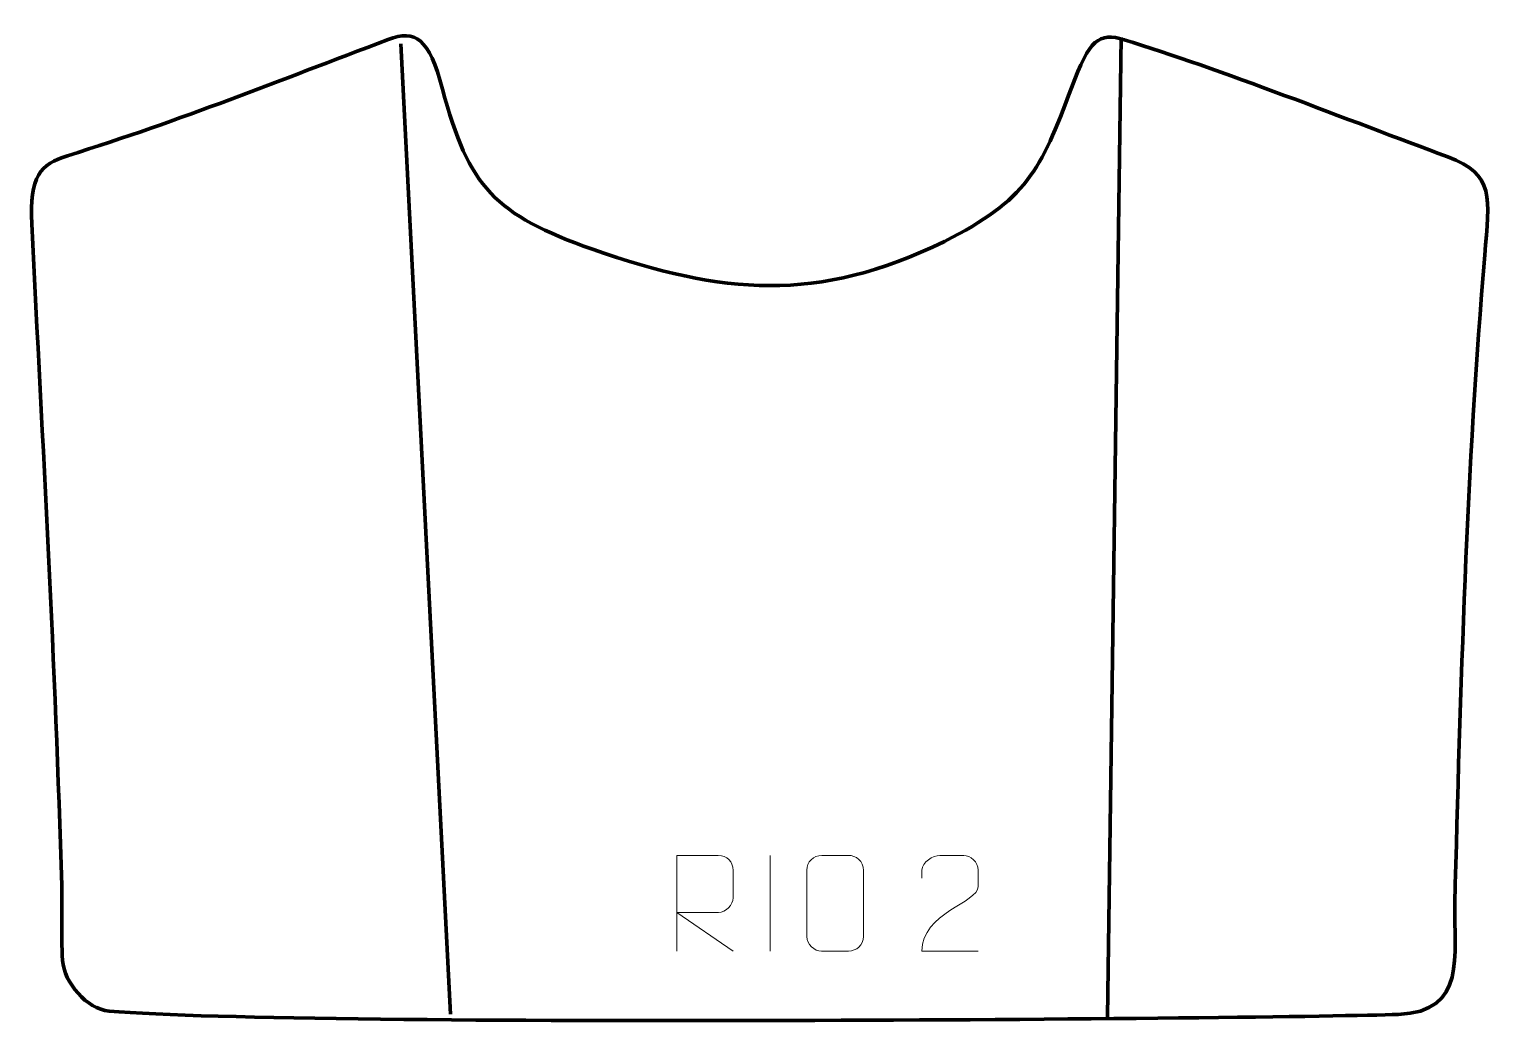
# Model space of a CAD drawing. Header units: millimetres. Extents: x -407 to -24, y 194 to 454.
import ezdxf

# ---------------------------------------------------------------- set-up
doc = ezdxf.new("R2010")
doc.units = ezdxf.units.MM
doc.header["$MEASUREMENT"] = 0
doc.layers.add('layer 2', color=7, linetype='Continuous')
doc.layers.add('layer 3', color=7, linetype='Continuous')

msp = doc.modelspace()

# ---------------------------------------------------------------- linework, layer by layer
at = {"layer": 'layer 2', "color": 140, "lineweight": 158}
for points in [[(-121.4939, 452.1536), (-121.4939, 452.1536), (-125.0723, 196.5547), (-125.0723, 196.5547)], [(-309.5926, 450.5338), (-309.5926, 450.5338), (-296.6587, 197.2295), (-296.6587, 197.2295)]]:
    msp.add_open_spline(points, degree=3, dxfattribs=at)
at = {"layer": 'layer 3', "color": 242, "lineweight": 158}
msp.add_open_spline([(-405.9896, 403.4845), (-406.618, 415.9152), (-403.7741, 419.0643), (-396.6496, 421.2923), (-396.6496, 421.2923), (-366.3807, 430.7579), (-342.0757, 440.6677), (-312.8805, 451.6249), (-312.8805, 451.6249), (-305.7919, 454.2853), (-302.2627, 452.0639), (-298.7122, 438.6854), (-298.7122, 438.6854), (-291.8988, 413.0123), (-285.0074, 405.9105), (-259.5273, 396.8784), (-259.5273, 396.8784), (-225.4082, 385.054), (-201.05, 382.7434), (-167.6744, 398.9089), (-167.6744, 398.9089), (-146.2216, 409.7778), (-142.5779, 417.3145), (-134.4873, 438.9893), (-134.4873, 438.9893), (-129.7268, 451.7426), (-127.3529, 453.5661), (-120.692, 451.5441), (-120.692, 451.5441), (-96.3523, 444.1557), (-61.7325, 430.4811), (-36.207, 420.9799), (-36.207, 420.9799), (-23.9616, 416.4219), (-25.2677, 410.5361), (-26.5649, 395.3119), (-26.5649, 395.3119), (-31.1996, 340.9153), (-32.9862, 280.672), (-34.3768, 226.0774), (-34.3768, 226.0774), (-34.7167, 212.7343), (-31.046, 197.8628), (-49.2069, 197.1937), (-49.2069, 197.1937), (-78.0139, 196.1324), (-332.7355, 193.7312), (-385.7975, 198.0525), (-385.7975, 198.0525), (-391.5681, 198.5225), (-397.5728, 205.5597), (-397.9317, 211.2578), (-397.9317, 211.2578), (-398.3729, 218.2621), (-398.0347, 226.3503), (-398.1641, 230.8336), (-398.1641, 230.8336), (-399.8178, 288.144), (-403.0938, 346.199), (-405.9896, 403.4845)], degree=3, knots=[0, 0, 0, 0, 0.0625, 0.0625, 0.0625, 0.0625, 0.125, 0.125, 0.125, 0.125, 0.1875, 0.1875, 0.1875, 0.1875, 0.25, 0.25, 0.25, 0.25, 0.3125, 0.3125, 0.3125, 0.3125, 0.375, 0.375, 0.375, 0.375, 0.4375, 0.4375, 0.4375, 0.4375, 0.5, 0.5, 0.5, 0.5, 0.5625, 0.5625, 0.5625, 0.5625, 0.625, 0.625, 0.625, 0.625, 0.6875, 0.6875, 0.6875, 0.6875, 0.75, 0.75, 0.75, 0.75, 0.8125, 0.8125, 0.8125, 0.8125, 0.875, 0.875, 0.875, 0.875, 1, 1, 1, 1], dxfattribs=at)
at = {"layer": 'layer 3', "color": 250, "lineweight": 9}
for points, knots in [([(-237.5125, 213.7313), (-237.5125, 213.7313), (-237.5125, 238.6848), (-237.5125, 238.6848), (-237.5125, 238.6848), (-233.9177, 238.6848), (-230.3222, 238.6848), (-226.727, 238.6848), (-226.727, 238.6848), (-224.4017, 238.6471), (-222.8444, 237.1571), (-222.8485, 234.7907), (-222.8485, 234.7907), (-222.8489, 232.7552), (-222.8489, 229.6958), (-222.8485, 227.6598), (-222.8485, 227.6598), (-222.855, 225.7843), (-224.6673, 223.8425), (-226.6768, 223.8234), (-226.6768, 223.8234), (-226.6768, 223.8234), (-237.5125, 223.8234), (-237.5125, 223.8234), (-237.5125, 223.8234), (-237.5125, 223.8234), (-222.8578, 213.7313), (-222.8578, 213.7313)], [0, 0, 0, 0, 0.125, 0.125, 0.125, 0.125, 0.25, 0.25, 0.25, 0.25, 0.375, 0.375, 0.375, 0.375, 0.5, 0.5, 0.5, 0.5, 0.625, 0.625, 0.625, 0.625, 0.75, 0.75, 0.75, 0.75, 1, 1, 1, 1]), ([(-199.7001, 238.6845), (-197.3744, 238.6845), (-195.0483, 238.6845), (-192.7222, 238.6845), (-192.7222, 238.6845), (-190.7756, 238.7201), (-188.7842, 237.2285), (-188.7575, 234.7909), (-188.7575, 234.7909), (-188.7579, 229.044), (-188.7579, 223.2967), (-188.7575, 217.549), (-188.7575, 217.549), (-188.8973, 215.2256), (-190.5745, 213.746), (-192.7222, 213.7352), (-192.7222, 213.7352), (-195.0541, 213.7356), (-197.386, 213.7356), (-199.7175, 213.7352), (-199.7175, 213.7352), (-201.6425, 213.6298), (-203.6146, 215.5143), (-203.6034, 217.5316), (-203.6034, 217.5316), (-203.6031, 223.3017), (-203.6031, 229.0714), (-203.6034, 234.8407), (-203.6034, 234.8407), (-203.5992, 236.9788), (-201.8525, 238.698), (-199.7001, 238.6845)], [0, 0, 0, 0, 0.11111111, 0.11111111, 0.11111111, 0.11111111, 0.22222222, 0.22222222, 0.22222222, 0.22222222, 0.33333333, 0.33333333, 0.33333333, 0.33333333, 0.44444444, 0.44444444, 0.44444444, 0.44444444, 0.55555556, 0.55555556, 0.55555556, 0.55555556, 0.66666667, 0.66666667, 0.66666667, 0.66666667, 0.77777778, 0.77777778, 0.77777778, 0.77777778, 1, 1, 1, 1]), ([(-158.8091, 213.7209), (-163.7235, 213.7212), (-168.6379, 213.7212), (-173.552, 213.7209), (-173.552, 213.7209), (-173.552, 223.6532), (-158.901, 226.2944), (-158.8091, 230.6047), (-158.8091, 230.6047), (-158.8094, 232.0288), (-158.8094, 233.4525), (-158.8091, 234.8758), (-158.8091, 234.8758), (-158.826, 236.9529), (-160.9488, 238.6777), (-162.6198, 238.695), (-162.6198, 238.695), (-164.693, 238.6946), (-166.7659, 238.6946), (-168.8383, 238.695), (-168.8383, 238.695), (-170.6604, 238.7115), (-173.4851, 236.9194), (-173.552, 234.8258), (-173.552, 234.8258), (-173.552, 234.8258), (-173.552, 232.771), (-173.552, 232.771)], [0, 0, 0, 0, 0.125, 0.125, 0.125, 0.125, 0.25, 0.25, 0.25, 0.25, 0.375, 0.375, 0.375, 0.375, 0.5, 0.5, 0.5, 0.5, 0.625, 0.625, 0.625, 0.625, 0.75, 0.75, 0.75, 0.75, 1, 1, 1, 1])]:
    msp.add_open_spline(points, degree=3, knots=knots, dxfattribs=at)
msp.add_open_spline([(-213.1805, 238.6951), (-213.1805, 238.6951), (-213.1805, 213.721), (-213.1805, 213.721)], degree=3, dxfattribs=at)

doc.saveas('drawing.dxf')
